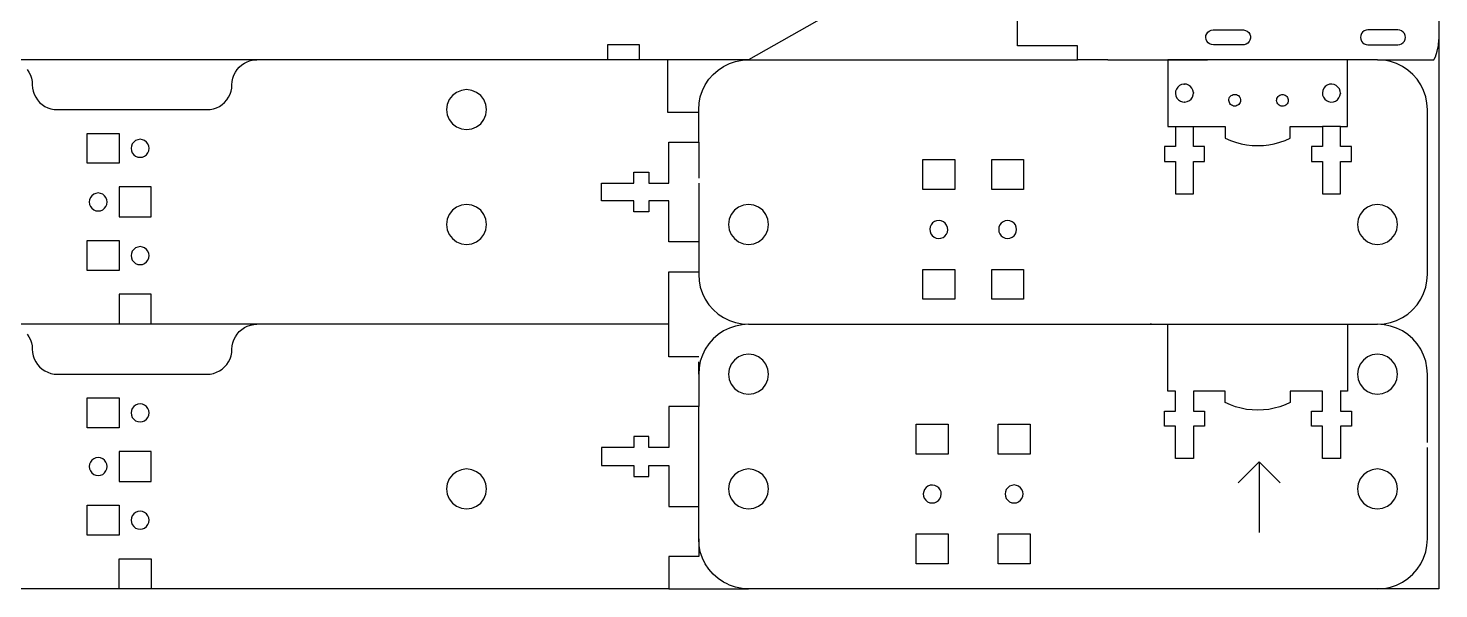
# Model space of a CAD drawing. Extents: x -305 to 302, y -82 to 425.
# Drawn here: x 17.4 to 300, y -81.6 to 30.7 of the extents above; entities that cross this region are included whole.
import ezdxf

# ---------------------------------------------------------------- set-up
doc = ezdxf.new("R2010")
doc.units = 0
doc.layers.add('Layer_1', color=7, linetype='CONTINUOUS')

msp = doc.modelspace()

# ---------------------------------------------------------------- linework, layer by layer
at = {"layer": 'Layer_1', "color": 7}
for points in [[(213.987436, 53.977349), (161.712825, 24.352483), (227.58702, 24.352483)], [(299.987603, 56.377297), (299.987603, 38.877402), (299.987603, 37.877277), (299.987603, 28.377324), (299.987603, -74.322637), (299.987603, -81.647714), (287.714464, -81.647714), (289.012686, -81.572573), (290.289742, -81.322806), (291.538575, -80.897709), (292.713325, -80.322681), (293.789298, -79.597723), (294.787659, -78.722481), (295.637853, -77.747756), (296.364575, -76.647795), (296.939603, -75.497739), (297.362936, -74.247495), (297.613409, -72.972556), (297.712186, -71.647523), (297.712186, -53.347528)], [(233.661853, 24.352483), (245.712742, 24.352483), (253.664353, 24.352483), (245.712742, 24.302388), (245.712742, 24.352483), (245.712742, 24.302388), (234.988298, 24.252294), (234.914214, 24.252294), (233.661853, 24.352483), (227.58702, 24.352483), (227.58702, 27.127433), (215.589048, 27.127433), (215.589048, 33.127477)], [(254.436936, 27.377199), (254.062992, 27.502436), (253.763131, 27.752202), (253.512659, 28.052416), (253.364492, 28.402372), (253.286881, 28.802422), (253.339798, 29.177424), (253.487964, 29.552427), (253.713742, 29.877336), (254.013603, 30.102408), (254.387548, 30.277386), (254.761492, 30.32748), (260.889242, 30.32748), (261.263186, 30.227291), (261.612436, 30.052313), (261.912298, 29.802194), (262.113381, 29.452238), (262.236853, 29.077236), (262.236853, 28.702233), (262.16277, 28.302536), (261.986381, 27.977274), (261.714742, 27.677413), (261.386659, 27.477388), (261.012714, 27.352505), (254.839103, 27.327458), (254.436936, 27.377199), (254.436936, 27.377199)], [(284.73702, 27.777249), (285.036881, 27.527483), (285.414353, 27.377199), (285.788298, 27.327458), (291.789048, 27.327458), (292.187686, 27.377199), (292.536936, 27.527483), (292.861492, 27.777249), (293.08727, 28.077463), (293.238964, 28.452466), (293.288353, 28.827469), (293.238964, 29.227519), (293.08727, 29.577474), (292.861492, 29.877336), (292.536936, 30.127455), (292.187686, 30.277386), (291.789048, 30.32748), (285.788298, 30.32748), (285.414353, 30.277386), (285.036881, 30.127455), (284.73702, 29.877336), (284.486548, 29.577474), (284.338381, 29.227519), (284.288992, 28.827469), (284.338381, 28.452466), (284.486548, 28.077463), (284.73702, 27.777249), (284.73702, 27.777249)], [(287.714464, 24.352483), (299.013936, 24.352483), (299.08802, 24.477366), (299.313798, 24.927511), (299.687742, 26.052519), (299.91352, 27.202222), (299.987603, 28.377324)], [(151.711575, -12.14767), (145.714353, -12.14767), (145.714353, -3.947703), (141.713853, -3.947703), (141.713853, -6.147626), (138.711714, -6.147626), (138.711714, -3.947703), (132.213548, -3.947703), (132.213548, -0.347606), (138.711714, -0.347606), (138.711714, 1.852316), (141.713853, 1.852316), (141.713853, -0.347606), (145.714353, -0.347606), (145.714353, 0.352305), (145.714353, 7.852361), (151.711575, 7.852361), (151.711575, 13.352519), (151.711575, 13.852405), (151.711575, 14.352291), (151.789186, 15.652277), (152.039659, 16.927216), (152.462992, 18.177461), (153.03802, 19.352211), (153.764742, 20.427477), (154.639631, 21.402202), (155.613298, 22.277444), (156.713964, 23.002402), (157.888714, 23.57743), (159.112853, 24.002527), (160.414603, 24.252294), (160.463992, 24.252294), (160.414603, 24.252294), (160.463992, 24.252294), (161.712825, 24.352483), (145.439186, 24.352483), (144.162131, 24.352483), (139.86177, 24.352483), (139.86177, 27.352505), (133.462381, 27.352505), (133.462381, 24.352483), (63.213742, 24.352483)], [(17.163189, 22.37728), (17.538192, 21.852347), (17.838053, 21.252272), (18.038078, 20.627502), (18.162961, 20.00238), (18.213056, 19.352211), (18.238103, 18.677347), (18.388034, 18.052224), (18.588059, 17.427455), (18.888273, 16.852427), (19.238228, 16.302447), (19.662973, 15.802208), (20.163211, 15.377463), (20.713192, 15.002461), (21.28822, 14.727294), (21.912989, 14.502222), (22.563159, 14.377338), (23.212975, 14.352291), (53.212492, 14.352291), (53.861603, 14.377338), (54.514242, 14.502222), (55.113964, 14.727294), (55.713686, 15.002461), (56.26402, 15.377463), (56.736742, 15.802208), (57.163603, 16.302447), (57.537548, 16.852427), (57.837409, 17.427455), (58.038492, 18.052224), (58.161964, 18.677347), (58.214881, 19.352211), (58.239575, 20.00238), (58.387742, 20.627502), (58.588825, 21.252272), (58.888686, 21.852347), (59.237936, 22.37728), (59.664798, 22.877519), (60.162214, 23.302263), (60.712548, 23.677266), (61.287575, 23.952433), (61.911992, 24.177505), (62.564631, 24.302388), (63.213742, 24.352483), (13.213136, 24.352483)], [(139.86177, 24.352483), (133.462381, 24.352483)], [(145.439186, 24.352483), (145.439186, 13.852405), (151.711575, 13.852405)], [(234.988298, 24.252294), (234.914214, 24.252294)], [(245.712742, 24.302388), (245.712742, 10.952219), (247.261436, 10.952219), (247.261436, 6.952424), (245.063631, 6.952424), (245.063631, 3.952402), (247.261436, 3.952402), (247.261436, -2.547528), (250.863298, -2.547528), (250.863298, 3.952402), (253.064631, 3.952402), (253.064631, 6.952424), (250.863298, 6.952424), (250.863298, 10.952219), (257.213298, 10.952219), (257.213298, 8.652461), (258.239881, 8.177269), (259.287631, 7.802266), (260.363603, 7.527452), (261.46427, 7.30238), (262.589631, 7.177497), (263.711464, 7.152449), (264.836825, 7.177497), (265.937492, 7.30238), (267.038159, 7.527452), (268.114131, 7.802266), (269.186575, 8.177269), (270.213159, 8.652461), (270.213159, 10.952219), (276.714853, 10.952219), (276.714853, 6.952424), (274.51352, 6.952424), (274.51352, 3.952402), (276.714853, 3.952402), (276.714853, -2.547528), (280.313186, -2.547528), (280.313186, 3.952402), (282.51452, 3.952402), (282.51452, 6.952424), (280.313186, 6.952424), (280.313186, 10.952219), (281.713714, 10.952219), (281.713714, 24.352483)], [(297.712186, -52.347756), (297.712186, -39.647756), (297.712186, -38.647631), (297.613409, -37.347645), (297.362936, -36.072706), (296.939603, -34.822462), (296.364575, -33.647712), (295.637853, -32.572798), (294.787659, -31.59772), (293.789298, -30.722478), (292.713325, -29.99752), (291.538575, -29.422492), (290.289742, -28.997748), (289.012686, -28.747628), (287.714464, -28.647792), (289.012686, -28.572651), (290.289742, -28.322531), (291.538575, -27.897787), (292.713325, -27.322759), (293.789298, -26.597801), (294.614798, -25.872489), (294.787659, -25.722559), (295.637853, -24.747481), (296.114103, -24.04757), (296.364575, -23.64752), (296.939603, -22.497464), (297.362936, -21.247573), (297.613409, -19.972634), (297.712186, -18.647601), (297.712186, -0.347606), (297.712186, 0.652519), (297.712186, 14.352291), (297.613409, 15.652277), (297.362936, 16.927216), (296.939603, 18.177461), (296.364575, 19.352211), (296.114103, 19.727213), (295.637853, 20.427477), (294.787659, 21.402202), (293.789298, 22.277444), (292.713325, 23.002402), (291.538575, 23.57743), (290.289742, 24.002527), (289.012686, 24.252294), (287.714464, 24.352483), (281.713714, 24.352483), (253.664353, 24.352483)], [(104.164186, 18.202508), (103.211686, 17.802458), (102.389714, 17.177336), (101.737075, 16.352541), (101.338436, 15.377463), (101.211436, 14.352291), (101.338436, 13.302424), (101.737075, 12.352394), (102.389714, 11.502199), (103.211686, 10.87743), (104.164186, 10.47738), (105.211936, 10.352497), (106.23852, 10.47738), (107.212186, 10.87743), (108.037686, 11.502199), (108.662103, 12.352394), (109.06427, 13.302424), (109.212436, 14.352291), (109.06427, 15.377463), (108.662103, 16.352541), (108.037686, 17.177336), (107.212186, 17.802458), (106.23852, 18.202508), (105.211936, 18.352438), (104.164186, 18.202508), (104.164186, 18.202508)], [(250.789214, 17.302219), (250.813909, 17.652527), (250.838603, 17.752363), (250.813909, 17.652527), (250.838603, 17.752363), (250.739825, 18.227202), (250.538742, 18.652299), (250.238881, 19.002255), (249.836714, 19.277422), (249.413381, 19.427352), (249.039436, 19.452399), (248.937131, 19.452399), (249.039436, 19.452399), (248.937131, 19.452399), (248.464409, 19.377258), (248.037548, 19.177233), (247.688298, 18.852324), (247.413131, 18.477322), (247.261436, 18.02753), (247.236742, 17.652527), (247.236742, 17.552338), (247.314353, 17.102194), (247.511909, 16.677449), (247.836464, 16.327494), (248.213936, 16.052327), (248.661964, 15.902397), (249.039436, 15.877349), (249.138214, 15.852302), (249.58977, 15.952491), (250.013103, 16.152516), (250.362353, 16.452377), (250.63752, 16.852427), (250.789214, 17.302219), (250.789214, 17.302219)], [(260.264825, 16.177211), (260.236603, 15.952491), (260.16252, 15.752466), (260.063742, 15.552441), (259.912048, 15.402511), (259.739186, 15.252227), (259.538103, 15.152391), (259.33702, 15.077249), (259.086548, 15.052202), (258.864298, 15.077249), (258.663214, 15.152391), (258.462131, 15.252227), (258.28927, 15.402511), (258.137575, 15.552441), (258.038798, 15.752466), (257.964714, 15.952491), (257.936492, 16.177211), (257.936492, 16.402283), (257.989409, 16.627355), (258.088186, 16.82738), (258.211659, 17.002358), (258.363353, 17.152288), (258.564436, 17.277524), (258.761992, 17.377361), (258.98777, 17.402408), (259.213548, 17.402408), (259.439325, 17.377361), (259.636881, 17.277524), (259.837964, 17.152288), (259.989659, 17.002358), (260.113131, 16.82738), (260.211909, 16.627355), (260.264825, 16.402283), (260.264825, 16.177211), (260.264825, 16.177211)], [(269.613436, 15.527394), (269.486436, 15.377463), (269.313575, 15.227533), (269.112492, 15.127344), (268.886714, 15.052202), (268.664464, 15.052202), (268.438686, 15.052202), (268.212909, 15.127344), (268.03652, 15.227533), (267.863659, 15.377463), (267.711964, 15.527394), (267.613186, 15.727419), (267.539103, 15.927444), (267.489714, 16.152516), (267.514409, 16.377236), (267.563798, 16.602308), (267.662575, 16.802333), (267.789575, 16.977311), (267.937742, 17.127241), (268.114131, 17.252477), (268.336381, 17.327266), (268.562159, 17.377361), (268.787936, 17.377361), (269.013714, 17.327266), (269.214798, 17.252477), (269.387659, 17.127241), (269.564048, 16.977311), (269.68752, 16.802333), (269.761603, 16.602308), (269.839214, 16.377236), (269.839214, 16.152516), (269.81452, 15.927444), (269.736909, 15.727419), (269.613436, 15.527394), (269.613436, 15.527394)], [(280.062714, 18.502369), (279.787548, 18.877372), (279.438298, 19.177233), (279.011436, 19.377258), (278.538714, 19.452399), (278.464631, 19.452399), (278.062464, 19.427352), (277.639131, 19.252374), (277.236964, 18.977208), (276.937103, 18.627252), (276.739548, 18.202508), (276.661936, 17.727316), (276.661936, 17.652527), (276.714853, 17.277524), (276.86302, 16.82738), (277.138186, 16.452377), (277.487436, 16.152516), (277.914298, 15.952491), (278.38702, 15.852302), (278.86327, 15.902397), (279.286603, 16.077374), (279.68877, 16.327494), (279.988631, 16.702497), (280.189714, 17.127241), (280.263798, 17.577386), (280.263798, 17.652527), (280.263798, 17.577386), (280.263798, 17.652527), (280.214409, 18.052224), (280.062714, 18.502369), (280.062714, 18.502369)], [(249.138214, 15.852302), (249.039436, 15.877349)], [(35.613114, 3.602447), (29.21302, 3.602447), (29.21302, 9.602491), (35.613114, 9.602491), (35.613114, 3.602447), (35.613114, 3.602447)], [(247.261436, 10.952219), (250.863298, 10.952219)], [(280.239103, 10.952219), (280.313186, 10.952219), (280.239103, 10.952219), (276.714853, 10.952219)], [(38.238134, 5.702533), (38.537995, 5.32753), (38.912998, 5.027316), (39.338095, 4.852338), (39.813286, 4.802244), (40.263078, 4.852338), (40.713223, 5.027316), (41.088225, 5.32753), (41.363039, 5.702533), (41.538017, 6.127277), (41.613159, 6.602469), (41.538017, 7.052261), (41.363039, 7.502405), (41.088225, 7.852361), (40.713223, 8.152222), (40.263078, 8.327199), (39.813286, 8.402341), (39.338095, 8.327199), (38.912998, 8.152222), (38.537995, 7.852361), (38.238134, 7.502405), (38.063156, 7.052261), (38.013061, 6.602469), (38.063156, 6.127277), (38.238134, 5.702533), (38.238134, 5.702533)], [(151.711575, 7.852361), (151.711575, 0.652519)], [(203.01252, -1.647592), (196.613131, -1.647592), (196.613131, 4.352452), (203.01252, 4.352452), (203.01252, -1.647592), (203.01252, -1.647592)], [(216.813186, 4.352452), (216.813186, -1.647592), (210.413798, -1.647592), (210.413798, 4.352452), (216.813186, 4.352452), (216.813186, 4.352452)], [(32.963048, -5.047664), (33.138025, -4.622567), (33.213167, -4.147728), (33.138025, -3.697584), (32.963048, -3.247792), (32.688234, -2.897484), (32.313231, -2.597623), (31.863086, -2.422645), (31.413295, -2.347503), (30.938103, -2.422645), (30.513006, -2.597623), (30.138003, -2.897484), (29.838142, -3.247792), (29.663164, -3.697584), (29.61307, -4.147728), (29.663164, -4.622567), (29.838142, -5.047664), (30.138003, -5.422667), (30.513006, -5.722528), (30.938103, -5.897506), (31.413295, -5.947601), (31.863086, -5.897506), (32.313231, -5.722528), (32.688234, -5.422667), (32.963048, -5.047664), (32.963048, -5.047664)], [(35.613114, -7.147751), (42.013209, -7.147751), (42.013209, -1.147706), (35.613114, -1.147706), (35.613114, -7.147751), (35.613114, -7.147751)], [(151.711575, -0.347606), (151.711575, -12.14767), (151.711575, -18.147714), (151.711575, -18.647601), (151.789186, -19.972634), (152.039659, -21.247573), (152.462992, -22.497464), (153.03802, -23.64752), (153.764742, -24.747481), (154.639631, -25.722559), (155.613298, -26.597801), (156.713964, -27.322759), (157.888714, -27.897787), (159.112853, -28.322531), (160.414603, -28.572651), (161.712825, -28.647792), (160.414603, -28.747628), (159.112853, -28.997748), (157.888714, -29.422492), (156.713964, -29.99752), (155.613298, -30.722478), (154.639631, -31.59772), (153.764742, -32.572798), (153.03802, -33.647712), (152.462992, -34.822462), (152.039659, -36.072706), (151.789186, -37.347645), (151.711575, -38.647631), (151.711575, -36.147495)], [(105.211936, -4.647614), (104.164186, -4.797545), (103.211686, -5.197595), (102.389714, -5.822717), (101.737075, -6.647512), (101.338436, -7.622589), (101.211436, -8.647762), (101.338436, -9.697628), (101.737075, -10.647659), (102.389714, -11.497501), (103.211686, -12.122623), (104.164186, -12.522673), (105.211936, -12.647556), (106.23852, -12.522673), (107.212186, -12.122623), (108.037686, -11.497501), (108.662103, -10.647659), (109.06427, -9.697628), (109.212436, -8.647762), (109.06427, -7.622589), (108.662103, -6.647512), (108.037686, -5.822717), (107.212186, -5.197595), (106.23852, -4.797545), (105.211936, -4.647614), (105.211936, -4.647614)], [(165.561631, -7.622589), (165.162992, -6.647512), (164.538575, -5.822717), (163.713075, -5.197595), (162.739409, -4.797545), (161.712825, -4.647614), (160.661548, -4.797545), (159.712575, -5.197595), (158.887075, -5.822717), (158.237964, -6.647512), (157.839325, -7.622589), (157.712325, -8.647762), (157.839325, -9.697628), (158.237964, -10.647659), (158.887075, -11.497501), (159.712575, -12.122623), (160.661548, -12.522673), (161.712825, -12.647556), (162.739409, -12.522673), (163.713075, -12.122623), (164.538575, -11.497501), (165.162992, -10.647659), (165.561631, -9.697628), (165.713325, -8.647762), (165.561631, -7.622589), (165.561631, -7.622589)], [(287.714464, -12.647556), (288.73752, -12.522673), (289.714714, -12.122623), (290.536686, -11.497501), (291.164631, -10.647659), (291.56327, -9.697628), (291.711436, -8.647762), (291.56327, -7.622589), (291.164631, -6.647512), (290.713075, -6.047789), (290.536686, -5.822717), (290.314436, -5.647739), (289.714714, -5.197595), (288.73752, -4.797545), (287.714464, -4.647614), (286.663186, -4.797545), (285.714214, -5.197595), (284.888714, -5.822717), (284.239603, -6.647512), (283.837436, -7.622589), (283.713964, -8.647762), (283.837436, -9.697628), (284.239603, -10.647659), (284.888714, -11.497501), (285.714214, -12.122623), (286.663186, -12.522673), (287.714464, -12.647556), (287.714464, -12.647556)], [(200.66302, -11.247734), (201.036964, -10.972567), (201.336825, -10.597564), (201.537909, -10.172467), (201.611992, -9.697628), (201.562603, -9.247484), (201.389742, -8.797692), (201.114575, -8.422689), (200.737103, -8.122476), (200.31377, -7.922803), (199.862214, -7.872709), (199.389492, -7.897756), (198.937936, -8.072734), (198.563992, -8.347548), (198.264131, -8.722551), (198.087742, -9.147648), (198.013659, -9.622487), (198.063048, -10.072631), (198.214742, -10.522776), (198.514603, -10.897778), (198.863853, -11.197639), (199.287186, -11.397664), (199.763436, -11.447759), (200.239686, -11.422712), (200.66302, -11.247734), (200.66302, -11.247734)], [(214.06152, -7.922803), (213.613492, -7.847662), (213.137242, -7.922803), (212.713909, -8.097781), (212.336436, -8.397642), (212.036575, -8.747598), (211.863714, -9.197742), (211.814325, -9.647534), (211.863714, -10.122726), (212.036575, -10.54747), (212.336436, -10.922473), (212.713909, -11.222687), (213.137242, -11.397664), (213.613492, -11.447759), (214.06152, -11.397664), (214.513075, -11.222687), (214.88702, -10.922473), (215.162186, -10.54747), (215.338575, -10.122726), (215.412659, -9.647534), (215.338575, -9.197742), (215.162186, -8.747598), (214.88702, -8.397642), (214.513075, -8.097781), (214.06152, -7.922803), (214.06152, -7.922803)], [(35.613114, -17.897595), (29.21302, -17.897595), (29.21302, -11.897551), (35.613114, -11.897551), (35.613114, -17.897595), (35.613114, -17.897595)], [(39.338095, -16.647703), (39.813286, -16.697798), (40.263078, -16.647703), (40.713223, -16.472726), (41.088225, -16.172512), (41.363039, -15.797509), (41.538017, -15.372764), (41.613159, -14.897573), (41.538017, -14.447781), (41.363039, -13.997637), (41.088225, -13.647681), (40.713223, -13.347467), (40.263078, -13.172489), (39.813286, -13.097701), (39.338095, -13.172489), (38.912998, -13.347467), (38.537995, -13.647681), (38.238134, -13.997637), (38.063156, -14.447781), (38.013061, -14.897573), (38.063156, -15.372764), (38.238134, -15.797509), (38.537995, -16.172512), (38.912998, -16.472726), (39.338095, -16.647703), (39.338095, -16.647703)], [(151.711575, -35.147723), (145.714353, -35.147723), (145.714353, -28.647792), (145.714353, -18.147714), (151.711575, -18.147714)], [(203.01252, -17.647476), (203.01252, -23.64752), (196.613131, -23.64752), (196.613131, -17.647476), (203.01252, -17.647476), (203.01252, -17.647476)], [(216.813186, -17.647476), (216.813186, -23.64752), (210.413798, -23.64752), (210.413798, -17.647476), (216.813186, -17.647476), (216.813186, -17.647476)], [(17.163189, -30.622642), (17.538192, -31.147576), (17.838053, -31.747651), (18.038078, -32.372773), (18.162961, -32.997542), (18.213056, -33.647712), (18.238103, -34.322576), (18.388034, -34.947698), (18.588059, -35.572467), (18.888273, -36.147495), (19.238228, -36.697476), (19.662973, -37.197714), (20.163211, -37.622459), (20.713192, -37.997462), (21.28822, -38.272628), (21.912989, -38.497701), (22.563159, -38.622584), (23.212975, -38.647631), (53.212492, -38.647631), (53.861603, -38.622584), (54.514242, -38.497701), (55.113964, -38.272628), (55.713686, -37.997462), (56.26402, -37.622459), (56.736742, -37.197714), (57.163603, -36.697476), (57.537548, -36.147495), (57.837409, -35.572467), (58.038492, -34.947698), (58.161964, -34.322576), (58.214881, -33.647712), (58.239575, -32.997542), (58.387742, -32.372773), (58.588825, -31.747651), (58.888686, -31.147576), (59.237936, -30.622642), (59.664798, -30.122756), (60.162214, -29.697659), (60.712548, -29.322656), (61.287575, -29.047489), (61.911992, -28.82277), (62.564631, -28.697534), (63.213742, -28.647792), (42.013209, -28.647792), (42.013209, -22.647748), (35.613114, -22.647748), (35.613114, -28.647792), (35.613114, -28.647792)], [(42.013209, -28.647792), (35.613114, -28.647792), (13.213136, -28.647792)], [(145.714353, -28.647792), (63.213742, -28.647792)], [(161.712825, -28.647792), (242.364881, -28.647792), (242.311964, -28.522556)], [(242.364881, -28.647792), (245.712742, -28.647792), (281.713714, -28.647792), (287.714464, -28.647792)], [(281.713714, -28.647792), (281.713714, -42.047703), (280.313186, -42.047703), (280.239103, -42.047703), (280.313186, -42.047703), (280.313186, -46.047498), (282.51452, -46.047498), (282.51452, -49.04752), (280.313186, -49.04752), (280.313186, -55.547803), (276.714853, -55.547803), (276.714853, -49.04752), (274.51352, -49.04752), (274.51352, -46.047498), (276.714853, -46.047498), (276.714853, -42.047703), (270.213159, -42.047703), (270.213159, -44.347462), (269.186575, -44.822653), (268.114131, -45.197656), (267.038159, -45.47247), (265.937492, -45.697542), (264.836825, -45.822778), (263.711464, -45.847473), (262.589631, -45.822778), (261.46427, -45.697542), (260.363603, -45.47247), (259.287631, -45.197656), (258.239881, -44.822653), (257.213298, -44.347462), (257.213298, -42.047703), (250.863298, -42.047703), (250.863298, -46.047498), (253.064631, -46.047498), (253.064631, -49.04752), (250.863298, -49.04752), (250.863298, -55.547803), (247.261436, -55.547803), (247.261436, -49.04752), (245.063631, -49.04752), (245.063631, -46.047498), (247.261436, -46.047498), (247.261436, -42.047703), (245.712742, -42.047703), (245.712742, -28.647792)], [(161.712825, -42.647778), (162.739409, -42.522542), (163.713075, -42.122492), (164.538575, -41.497723), (165.162992, -40.647528), (165.561631, -39.697498), (165.713325, -38.647631), (165.561631, -37.622459), (165.162992, -36.647734), (164.538575, -35.822587), (163.713075, -35.197464), (162.739409, -34.797767), (161.712825, -34.647484), (160.661548, -34.797767), (159.712575, -35.197464), (158.887075, -35.822587), (158.237964, -36.647734), (157.839325, -37.622459), (157.712325, -38.647631), (157.839325, -39.697498), (158.237964, -40.647528), (158.887075, -41.497723), (159.712575, -42.122492), (160.661548, -42.522542), (161.712825, -42.647778), (161.712825, -42.647778)], [(283.837436, -39.697498), (284.239603, -40.647528), (284.888714, -41.497723), (285.714214, -42.122492), (286.663186, -42.522542), (287.714464, -42.647778), (288.73752, -42.522542), (289.714714, -42.122492), (290.536686, -41.497723), (291.164631, -40.647528), (291.56327, -39.697498), (291.711436, -38.647631), (291.56327, -37.622459), (291.164631, -36.647734), (290.536686, -35.822587), (289.714714, -35.197464), (288.73752, -34.797767), (287.714464, -34.647484), (286.663186, -34.797767), (285.714214, -35.197464), (284.888714, -35.822587), (284.239603, -36.647734), (283.837436, -37.622459), (283.713964, -38.647631), (283.837436, -39.697498), (283.837436, -39.697498)], [(151.711575, -38.647631), (151.711575, -40.647528), (151.711575, -45.147562), (145.714353, -45.147562), (145.714353, -53.347528), (141.713853, -53.347528), (141.713853, -51.147606), (138.711714, -51.147606), (138.711714, -53.347528), (132.213548, -53.347528), (132.213548, -56.947626), (138.711714, -56.947626), (138.711714, -59.147548), (141.713853, -59.147548), (141.713853, -56.947626), (145.714353, -56.947626), (145.714353, -65.147592), (151.711575, -65.147592)], [(29.21302, -43.397784), (35.613114, -43.397784), (35.613114, -49.397476), (29.21302, -49.397476), (29.21302, -43.397784), (29.21302, -43.397784)], [(38.063156, -45.947662), (38.013061, -46.397806), (38.063156, -46.872645), (38.238134, -47.297742), (38.537995, -47.672745), (38.912998, -47.972606), (39.338095, -48.147584), (39.813286, -48.197678), (40.263078, -48.147584), (40.713223, -47.972606), (41.088225, -47.672745), (41.363039, -47.297742), (41.538017, -46.872645), (41.613159, -46.397806), (41.538017, -45.947662), (41.363039, -45.497517), (41.088225, -45.147562), (40.713223, -44.847701), (40.263078, -44.672723), (39.813286, -44.597581), (39.338095, -44.672723), (38.912998, -44.847701), (38.537995, -45.147562), (38.238134, -45.497517), (38.063156, -45.947662), (38.063156, -45.947662)], [(287.714464, -81.647714), (161.712825, -81.647714), (160.414603, -81.572573), (159.112853, -81.322806), (157.888714, -80.897709), (157.38777, -80.647589), (156.713964, -80.322681), (155.613298, -79.597723), (154.639631, -78.722481), (153.764742, -77.747756), (153.03802, -76.647795), (152.462992, -75.497739), (152.039659, -74.247495), (151.789186, -72.972556), (151.711575, -71.647523), (151.711575, -65.147592), (151.711575, -45.147562)], [(195.311381, -48.64747), (201.714298, -48.64747), (201.714298, -54.647514), (195.311381, -54.647514), (195.311381, -48.64747), (195.311381, -48.64747)], [(211.71202, -54.647514), (211.71202, -48.64747), (218.111409, -48.64747), (218.111409, -54.647514), (211.71202, -54.647514), (211.71202, -54.647514)], [(32.963048, -56.247714), (32.688234, -55.897759), (32.313231, -55.597545), (31.863086, -55.422567), (31.413295, -55.347778), (30.938103, -55.422567), (30.513006, -55.597545), (30.138003, -55.897759), (29.838142, -56.247714), (29.663164, -56.697506), (29.61307, -57.147651), (29.663164, -57.622489), (29.838142, -58.047587), (30.138003, -58.422589), (30.513006, -58.722803), (30.938103, -58.897781), (31.413295, -58.947523), (31.863086, -58.897781), (32.313231, -58.722803), (32.688234, -58.422589), (32.963048, -58.047587), (33.138025, -57.622489), (33.213167, -57.147651), (33.138025, -56.697506), (32.963048, -56.247714), (32.963048, -56.247714)], [(35.613114, -54.147628), (35.613114, -60.147673), (42.013209, -60.147673), (42.013209, -54.147628), (35.613114, -54.147628), (35.613114, -54.147628)], [(259.763881, -60.447534), (264.014853, -56.19762), (264.014853, -70.397631)], [(264.014853, -56.19762), (268.237603, -60.447534)], [(101.211436, -61.647684), (101.338436, -62.697551), (101.737075, -63.647581), (102.389714, -64.497776), (103.211686, -65.122545), (104.164186, -65.522595), (105.211936, -65.647478), (106.23852, -65.522595), (107.212186, -65.122545), (108.037686, -64.497776), (108.662103, -63.647581), (109.06427, -62.697551), (109.212436, -61.647684), (109.06427, -60.622512), (108.662103, -59.647787), (108.037686, -58.822639), (107.212186, -58.197517), (106.23852, -57.797467), (105.211936, -57.647537), (104.164186, -57.797467), (103.211686, -58.197517), (102.389714, -58.822639), (101.737075, -59.647787), (101.338436, -60.622512), (101.211436, -61.647684), (101.211436, -61.647684)], [(161.712825, -65.647478), (162.739409, -65.522595), (163.713075, -65.122545), (164.538575, -64.497776), (165.162992, -63.647581), (165.561631, -62.697551), (165.713325, -61.647684), (165.561631, -60.622512), (165.162992, -59.647787), (164.538575, -58.822639), (163.713075, -58.197517), (162.739409, -57.797467), (161.712825, -57.647537), (160.661548, -57.797467), (159.712575, -58.197517), (158.887075, -58.822639), (158.237964, -59.647787), (157.839325, -60.622512), (157.712325, -61.647684), (157.839325, -62.697551), (158.237964, -63.647581), (158.887075, -64.497776), (159.712575, -65.122545), (160.661548, -65.522595), (161.712825, -65.647478), (161.712825, -65.647478)], [(283.837436, -62.697551), (284.239603, -63.647581), (284.888714, -64.497776), (285.714214, -65.122545), (286.663186, -65.522595), (287.714464, -65.647478), (288.73752, -65.522595), (289.714714, -65.122545), (290.536686, -64.497776), (291.164631, -63.647581), (291.56327, -62.697551), (291.711436, -61.647684), (291.56327, -60.622512), (291.164631, -59.647787), (290.536686, -58.822639), (289.714714, -58.197517), (288.73752, -57.797467), (287.714464, -57.647537), (286.663186, -57.797467), (285.714214, -58.197517), (284.888714, -58.822639), (284.239603, -59.647787), (283.837436, -60.622512), (283.713964, -61.647684), (283.837436, -62.697551), (283.837436, -62.697551)], [(198.087742, -60.897678), (197.639714, -61.072656), (197.262242, -61.34747), (196.962381, -61.722473), (196.78952, -62.14757), (196.711909, -62.622762), (196.764825, -63.072553), (196.912992, -63.522698), (197.212853, -63.897701), (197.562103, -64.197562), (197.988964, -64.397587), (198.461686, -64.447681), (198.937936, -64.422634), (199.364798, -64.247656), (199.738742, -63.972489), (200.038603, -63.597487), (200.239686, -63.172742), (200.31377, -62.697551), (200.264381, -62.247759), (200.087992, -61.797614), (199.812825, -61.422612), (199.438881, -61.122751), (199.01202, -60.922726), (198.563992, -60.872631), (198.087742, -60.897678), (198.087742, -60.897678)], [(214.438992, -64.397587), (214.911714, -64.447681), (215.36327, -64.397587), (215.814825, -64.222609), (216.18877, -63.922748), (216.463936, -63.547745), (216.636798, -63.122648), (216.714409, -62.647456), (216.636798, -62.197664), (216.463936, -61.74752), (216.18877, -61.397564), (215.814825, -61.097703), (215.36327, -60.922726), (214.911714, -60.847584), (214.438992, -60.922726), (214.012131, -61.097703), (213.638186, -61.397564), (213.338325, -61.74752), (213.161936, -62.197664), (213.112548, -62.647456), (213.161936, -63.122648), (213.338325, -63.547745), (213.638186, -63.922748), (214.012131, -64.222609), (214.438992, -64.397587), (214.438992, -64.397587)], [(35.613114, -64.897473), (35.613114, -70.897517), (29.21302, -70.897517), (29.21302, -64.897473), (35.613114, -64.897473), (35.613114, -64.897473)], [(38.238134, -66.997559), (38.063156, -67.447703), (38.013061, -67.897495), (38.063156, -68.372687), (38.238134, -68.797784), (38.537995, -69.172787), (38.912998, -69.472648), (39.338095, -69.647626), (39.813286, -69.69772), (40.263078, -69.647626), (40.713223, -69.472648), (41.088225, -69.172787), (41.363039, -68.797784), (41.538017, -68.372687), (41.613159, -67.897495), (41.538017, -67.447703), (41.363039, -66.997559), (41.088225, -66.647603), (40.713223, -66.347742), (40.263078, -66.172764), (39.813286, -66.097623), (39.338095, -66.172764), (38.912998, -66.347742), (38.537995, -66.647603), (38.238134, -66.997559), (38.238134, -66.997559)], [(195.311381, -70.647751), (201.714298, -70.647751), (201.714298, -76.647795), (195.311381, -76.647795), (195.311381, -70.647751), (195.311381, -70.647751)], [(211.71202, -70.647751), (218.111409, -70.647751), (218.111409, -76.647795), (211.71202, -76.647795), (211.71202, -70.647751), (211.71202, -70.647751)], [(151.711575, -71.647523), (151.711575, -75.147784), (145.714353, -75.147784), (145.714353, -81.647714), (42.013209, -81.647714), (35.613114, -81.647714), (35.613114, -75.64767), (42.013209, -75.64767), (42.013209, -81.647714), (42.013209, -81.647714)], [(35.613114, -81.647714), (-48.786852, -81.647714)], [(145.714353, -81.647714), (161.712825, -81.647714)]]:
    msp.add_lwpolyline(points, dxfattribs=at)

doc.saveas('drawing.dxf')
